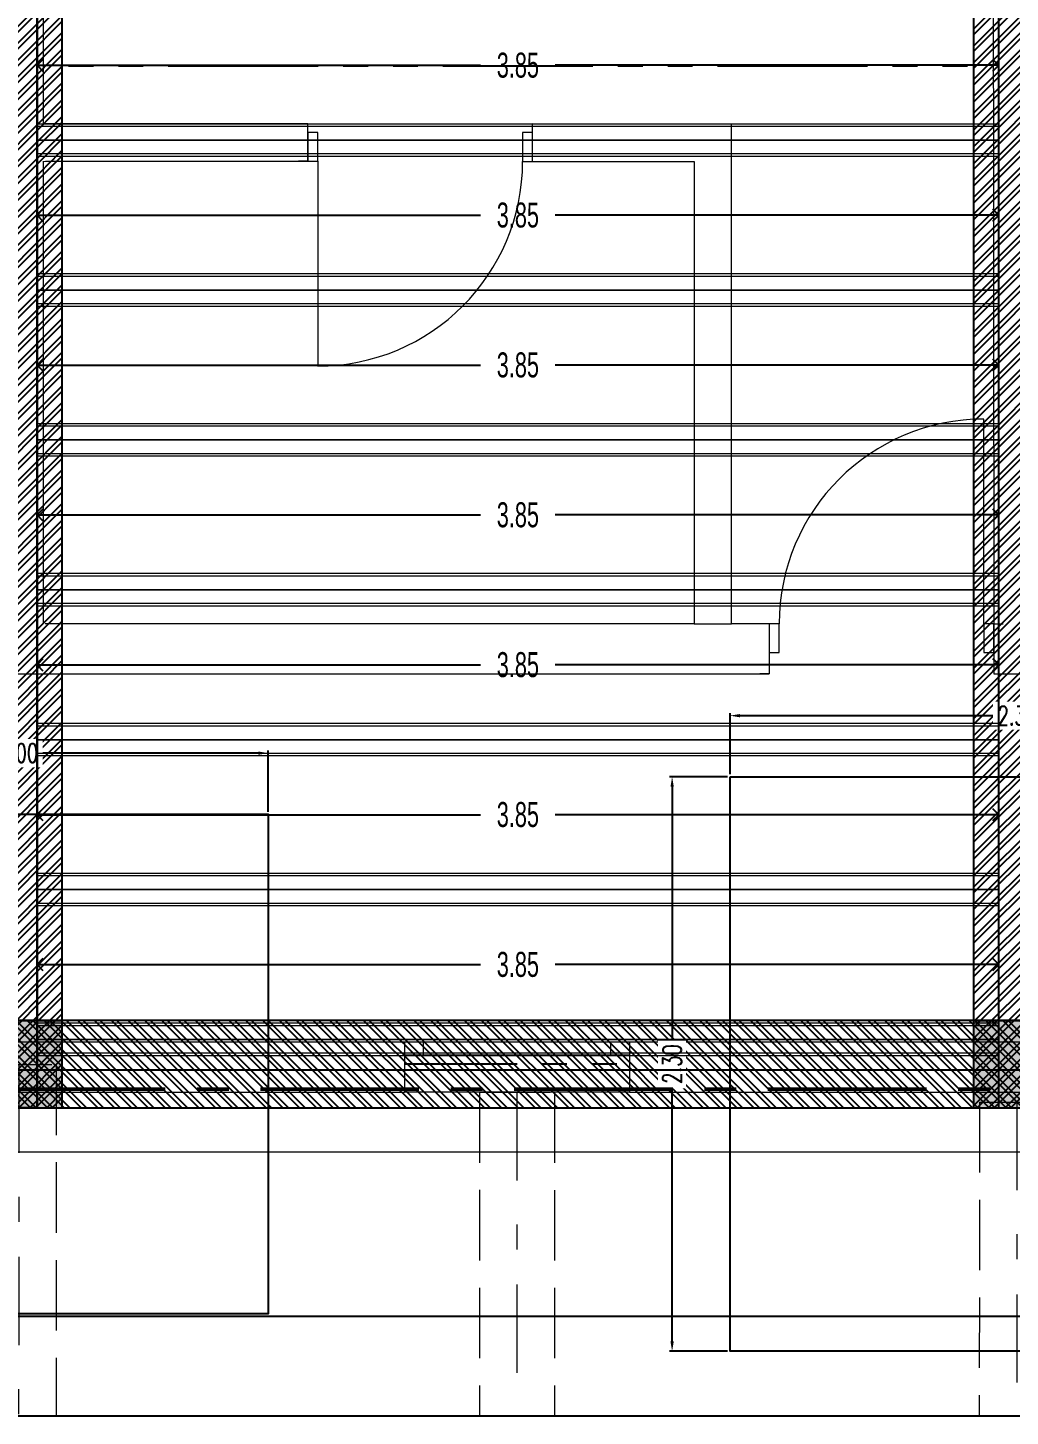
# Model space of a CAD drawing. Header units: millimetres. Extents: x 2248 to 2332, y 0 to 1240.
# Drawn here: x 2265.76 to 2269.69, y 1179.25 to 1184.81 of the extents above; entities that cross this region are included whole.
import ezdxf
from ezdxf.enums import TextEntityAlignment as Align

# ---------------------------------------------------------------- set-up
doc = ezdxf.new("R2010")
doc.units = ezdxf.units.MM
doc.set_wipeout_variables(frame=1)
for name, pattern in [('CENTERX2', [101.6, 63.5, -12.7, 12.7, -12.7]), ('CONTINUA', [0]), ('Xref_Arq. PB$0$Línea Oculta', [0.391222, 0.282222, -0.109]), ('Xref_Arq. PB$0$Punto & Raya', [0.670278, 0.352778, -0.176389, 0, -0.141111]), ('Xref_Arq. PB$0$Wipeout_Contour', [1, 0, -1]), ('Xref_Cimentación$0$Xr-Muroscontencion$0$HIDDEN', [0.375, 0.25, -0.125]), ('Xref_Ejes$0$ACAD_ISO05W100', [33, 24, -3, 0, -3, 0, -3])]:
    doc.linetypes.add(name, pattern=pattern)
doc.layers.get('Defpoints').update_dxf_attribs({"color": 8})
for name, color, linetype, lineweight in [('02-MAKROS', 202, 'Continuous', 0), ('02-MAKROS COMP', 212, 'Continuous', 0), ('02-MAKROS-COTAS', 1, 'Continuous', 0), ('e-cadena', 6, 'CENTERX2', 30), ('Xref_Arq. PB$0$Estructura - Forjados_Pluma_Nº__1', 7, 'Continuous', 13), ('Xref_Arq. PB$0$Estructura - Muros_Pluma_Nº__1', 7, 'Continuous', 13), ('Xref_Arq. PB$0$Puertas ArchiCAD_Pluma_Nº__1', 7, 'Continuous', 13), ('Xref_Arq. PB$0$Puertas ArchiCAD_Pluma_Nº__23', 7, 'Continuous', 18), ('Xref_Arq. PB$0$Ventanas ArchiCAD_Pluma_Nº__1', 7, 'Continuous', 13), ('Xref_Arq. PB$0$Ventanas ArchiCAD_Pluma_Nº__23', 7, 'Continuous', 18)]:
    doc.layers.add(name, color=color, linetype=linetype, lineweight=lineweight)
for name, color, linetype in [('Xref_Arq. PB$0$Estructura - Forjados', 7, 'Continuous'), ('Xref_Arq. PB$0$Estructura - Muros', 7, 'Continuous'), ('Xref_Arq. PB$0$Estructura - Vigas y Pilares', 7, 'Continuous'), ('Xref_Arq. PB$0$Puertas ArchiCAD', 7, 'Continuous'), ('Xref_Arq. PB$0$Ventanas ArchiCAD', 7, 'Continuous'), ('Xref_Cimentación$0$00-ZA', 2, 'Continuous'), ('Xref_Cimentación$0$Cerramiento', 11, 'Continuous'), ('Xref_Cimentación$0$VIGA', 3, 'Continuous'), ('Xref_Cimentación$0$Xref_Pedestales$0$COLUM. PB', 140, 'Continuous'), ('Xref_Ejes$0$00-EJES', 1, 'Xref_Ejes$0$ACAD_ISO05W100')]:
    doc.layers.add(name, color=color, linetype=linetype)
for name, color, linetype, lineweight, true_color in [('Xref_Arq. PB$0$Estructura - Vigas y Pilares_Pluma_Nº__69', 7, 'Continuous', 13, 0x6a6a6a), ('Xref_Arq. PB$0$Estructura - Vigas y Pilares_Pluma_Nº__90', 7, 'Continuous', 13, 0x6a6a6a), ('Xref_Arq. PB$0$Puertas ArchiCAD_Pluma_Nº__3', 7, 'Continuous', 18, 0xff6600), ('Xref_Arq. PB$0$Ventanas ArchiCAD_Pluma_Nº__3', 7, 'Continuous', 18, 0xff6600)]:
    doc.layers.add(name, color=color, linetype=linetype, lineweight=lineweight, true_color=true_color)
doc.styles.add('DIM2', font='archtitl.shx', dxfattribs={"width": 0.65})
doc.styles.add('Xref_Cimentación$0$ARIAL', font='arial.ttf', dxfattribs={"height": 2})
doc.styles.add('Xref_Cimentación$0$ROMANS', font='romans.shx', dxfattribs={"width": 0.75})
doc.styles.add('Xref_Cimentación$0$Xr-Muroscontencion$0$Romans', font='romans.shx', dxfattribs={"width": 0.7})
doc.dimstyles.new('Copy of DIM-GRAL', dxfattribs={"dimscale": 0, "dimtxt": 0.1, "dimasz": 0.05, "dimexe": 0.1, "dimexo": 0.1, "dimgap": 0.05, "dimtad": 0, "dimzin": 0, "dimdsep": 46, "dimtxsty": 'DIM2', "dimblk": 'OPEN90', "dimcen": 0.1, "dimclrd": 1, "dimclre": 8, "dimclrt": 6, "dimadec": 0, "dimazin": 0, "dimtfac": 1, "dimtmove": 0, "dimatfit": 1, "dimldrblk": 'OPEN90', "dimfxl": 1, "dimtolj": 1, "dimtzin": 0, "dimarcsym": 0})
doc.dimstyles.new('Xref_Cimentación$0$Xr-Muroscontencion$0$D20', dxfattribs={"dimtxt": 0.05, "dimasz": 0.04, "dimexe": 0.01, "dimexo": 0.01, "dimgap": 0.01, "dimtad": 0, "dimdec": 3, "dimzin": 1, "dimdsep": 46, "dimtxsty": 'Xref_Cimentación$0$Xr-Muroscontencion$0$Romans', "dimcen": 2.5, "dimclrd": 1, "dimclre": 8, "dimclrt": 7, "dimadec": 0, "dimazin": 0, "dimtfac": 1, "dimtdec": 3, "dimtmove": 1, "dimatfit": 1, "dimfxl": 1, "dimtfill": 1, "dimarcsym": 0})

# ---------------------------------------------------------------- blocks, each defined once
blk = doc.blocks.new('Xref_Ejes')
at = {"layer": 'Xref_Ejes$0$00-EJES', "ltscale": 0.025}
for p, q in [((-5, 3.9958), (24.9967, 3.9958)), ((24.9967, 0), (-5, 0))]:
    blk.add_line(p, q, dxfattribs=at)
blk = doc.blocks.new('Xref_Arq. PB$0$Forjado_1', base_point=(9.6104, 18.2739))
at = {"layer": 'Xref_Arq. PB$0$Estructura - Forjados_Pluma_Nº__1', "linetype": 'Continuous', "flags": 128}
blk.add_lwpolyline([(9.6104, 18.2739), (9.6104, 8.6612), (-7.0825, 8.6612), (-7.0825, 18.2739)], close=True, dxfattribs=at)
blk = doc.blocks.new('Xref_Arq. PB$0$Forjado_2', base_point=(-11.0804, 18.5154))
at = {"layer": 'Xref_Arq. PB$0$Estructura - Forjados_Pluma_Nº__1', "linetype": 'Continuous', "flags": 128}
blk.add_lwpolyline([(-11.0804, 18.5154), (10.7361, 18.5154), (10.7514, 7.6041), (-11.0804, 7.6041)], close=True, dxfattribs=at)
blk = doc.blocks.new('Xref_Arq. PB$0$Ventana 17_2')
at = {"layer": 'Xref_Arq. PB$0$Ventanas ArchiCAD_Pluma_Nº__1', "linetype": 'Continuous'}
for p, q in [((-0.45, 0), (-0.45, -0.05)), ((0.45, 0), (0.45, -0.05))]:
    blk.add_line(p, q, dxfattribs=at)
at = {"layer": 'Xref_Arq. PB$0$Ventanas ArchiCAD_Pluma_Nº__23', "linetype": 'Continuous'}
for p, q in [((-0.45, 0), (-0.375, 0)), ((-0.375, 0), (-0.375, -0.05)), ((0.375, -0.05), (0.375, 0)), ((0.375, 0), (0.45, 0)), ((-0.375, -0.05), (-0.45, -0.05)), ((0.45, -0.05), (0.375, -0.05))]:
    blk.add_line(p, q, dxfattribs=at)
at = {"layer": 'Xref_Arq. PB$0$Ventanas ArchiCAD_Pluma_Nº__3', "linetype": 'Continuous'}
for p, q in [((-0.45, 0), (0.45, 0)), ((-0.375, 0), (0.375, 0)), ((0.375, -0.05), (-0.375, -0.05)), ((-0.45, -0.2), (0.45, -0.2))]:
    blk.add_line(p, q, dxfattribs=at)
blk = doc.blocks.new('Xref_Arq. PB$0$Muro_6', base_point=(-6.5596, 8.9011))
at = {"color": 254, "linetype": 'Xref_Arq. PB$0$Wipeout_Contour', "lineweight": 0, "ltscale": 55.831066}
blk.add_wipeout([(-0.0475, 8.9011), (2.8919, 8.9011), (2.8919, 9.0511), (2.8919, 9.1011), (-0.0475, 9.1011), (-0.0475, 9.0511)], dxfattribs=at).dxf.layer = 'Xref_Arq. PB$0$Estructura - Muros'
at = {"color": 254, "linetype": 'Xref_Arq. PB$0$Wipeout_Contour', "lineweight": 0, "ltscale": 63.854717}
blk.add_wipeout([(3.7919, 8.9011), (7.0081, 8.9011), (7.0081, 9.0511), (7.0081, 9.1011), (3.7919, 9.1011), (3.7919, 9.0511)], dxfattribs=at).dxf.layer = 'Xref_Arq. PB$0$Estructura - Muros'
at = {"layer": 'Xref_Arq. PB$0$Estructura - Muros_Pluma_Nº__1', "linetype": 'Continuous'}
for p, q in [((2.8919, 9.1011), (2.8919, 9.0511)), ((3.7919, 9.1011), (3.7919, 9.0511)), ((2.8919, 9.0511), (2.8919, 8.9011)), ((3.7919, 9.0511), (3.7919, 8.9011))]:
    blk.add_line(p, q, dxfattribs=at)
at = {"layer": 'Xref_Arq. PB$0$Estructura - Muros_Pluma_Nº__1', "linetype": 'Continuous', "flags": 128}
for points in [[(2.8919, 9.1011), (-0.0475, 9.1011)], [(7.0081, 9.1011), (3.7919, 9.1011)], [(-0.0475, 8.9011), (2.8919, 8.9011)], [(3.7919, 8.9011), (7.0081, 8.9011)]]:
    blk.add_lwpolyline(points, dxfattribs=at)
at = {"layer": 'Xref_Arq. PB$0$Ventanas ArchiCAD', "color": 251, "linetype": 'Continuous', "lineweight": 13, "true_color": 0x6a6a6a, "xscale": -1}
blk.add_blockref('Xref_Arq. PB$0$Ventana 17_2', (3.3419, 9.1011), dxfattribs=at)
blk = doc.blocks.new('Xref_Arq. PB$0$Muro_17', base_point=(5.2451, 17.9223))
at = {"color": 254, "linetype": 'Xref_Arq. PB$0$Wipeout_Contour', "lineweight": 0, "ltscale": 61.343434}
blk.add_wipeout([(5.2451, 17.9223), (5.252, 10.7762), (5.452, 10.7762), (5.4451, 17.9223)], dxfattribs=at).dxf.layer = 'Xref_Arq. PB$0$Estructura - Muros'
at = {"layer": 'Xref_Arq. PB$0$Estructura - Muros_Pluma_Nº__1', "linetype": 'Continuous', "flags": 128}
blk.add_lwpolyline([(5.2451, 17.9223), (5.252, 10.7762)], dxfattribs=at)
blk = doc.blocks.new('Xref_Arq. PB$0$Muro_18', base_point=(1.2519, 17.9223))
at = {"color": 254, "linetype": 'Xref_Arq. PB$0$Wipeout_Contour', "lineweight": 0, "ltscale": 61.650485}
blk.add_wipeout([(1.4519, 17.9223), (1.2519, 17.9223), (1.2519, 12.7788), (1.4519, 12.7789)], dxfattribs=at).dxf.layer = 'Xref_Arq. PB$0$Estructura - Muros'
at = {"color": 254, "linetype": 'Xref_Arq. PB$0$Wipeout_Contour', "lineweight": 0, "ltscale": 47.147943}
blk.add_wipeout([(1.4519, 12.6289), (1.2519, 12.6288), (1.2519, 10.7762), (1.4519, 10.7762)], dxfattribs=at).dxf.layer = 'Xref_Arq. PB$0$Estructura - Muros'
at = {"layer": 'Xref_Arq. PB$0$Estructura - Muros_Pluma_Nº__1', "linetype": 'Continuous', "flags": 128}
for points in [[(1.4454, 12.7789), (1.4454, 14.9619)], [(1.4454, 10.7762), (1.4454, 12.6288)]]:
    blk.add_lwpolyline(points, dxfattribs=at)
blk = doc.blocks.new('Xref_Arq. PB$0$Puerta 17')
at = {"layer": 'Xref_Arq. PB$0$Puertas ArchiCAD_Pluma_Nº__1', "linetype": 'Continuous'}
for p, q in [((-0.45, 0), (-0.487, 0)), ((-0.45, 0), (-0.45, -0.115)), ((0.45, 0), (0.45, -0.115)), ((0.45, 0), (0.487, 0)), ((-0.45, -0.115), (-0.45, -0.2)), ((0.45, -0.115), (0.45, -0.2)), ((-0.45, -0.2), (-0.487, -0.2)), ((0.45, -0.2), (0.487, -0.2))]:
    blk.add_line(p, q, dxfattribs=at)
at = {"layer": 'Xref_Arq. PB$0$Puertas ArchiCAD_Pluma_Nº__23', "linetype": 'Continuous'}
for p, q in [((-0.41, 0), (-0.45, 0)), ((-0.45, 0), (-0.45, -0.115)), ((-0.41, -0.115), (-0.41, 0)), ((0.45, 0), (0.41, 0)), ((0.41, 0), (0.41, -0.115)), ((0.45, -0.115), (0.45, 0)), ((-0.45, -0.115), (-0.41, -0.115)), ((0.41, -0.115), (0.45, -0.115))]:
    blk.add_line(p, q, dxfattribs=at)
at = {"layer": 'Xref_Arq. PB$0$Puertas ArchiCAD_Pluma_Nº__3', "linetype": 'Continuous'}
blk.add_line((0.41, 0), (0.41, 0.82), dxfattribs=at)
blk.add_arc((0.41, 0), 0.82, 90, 180, dxfattribs=at)
blk = doc.blocks.new('Xref_Arq. PB$0$Muro_19', base_point=(-6.5109, 10.5762))
at = {"color": 254, "linetype": 'Xref_Arq. PB$0$Wipeout_Contour', "lineweight": 0, "ltscale": 66.56985}
blk.add_wipeout([(-1.6717, 10.5762), (4.352, 10.5762), (4.352, 10.6612), (4.352, 10.7762), (-1.6717, 10.7762), (-1.6717, 10.6612)], dxfattribs=at).dxf.layer = 'Xref_Arq. PB$0$Estructura - Muros'
at = {"color": 254, "linetype": 'Xref_Arq. PB$0$Wipeout_Contour', "lineweight": 0, "ltscale": 72.299624}
blk.add_wipeout([(5.252, 10.5762), (6.0149, 10.5762), (6.0149, 10.6612), (6.0149, 10.7762), (5.252, 10.7762), (5.252, 10.6612)], dxfattribs=at).dxf.layer = 'Xref_Arq. PB$0$Estructura - Muros'
at = {"layer": 'Xref_Arq. PB$0$Estructura - Muros_Pluma_Nº__1', "linetype": 'Continuous'}
for p, q in [((4.352, 10.7762), (4.315, 10.7762)), ((4.352, 10.7762), (4.352, 10.6612)), ((5.252, 10.7762), (5.289, 10.7762)), ((5.252, 10.7762), (5.252, 10.6612)), ((4.352, 10.6612), (4.352, 10.5762)), ((5.252, 10.6612), (5.252, 10.5762)), ((4.352, 10.5762), (4.315, 10.5762)), ((5.252, 10.5762), (5.289, 10.5762))]:
    blk.add_line(p, q, dxfattribs=at)
at = {"layer": 'Xref_Arq. PB$0$Estructura - Muros_Pluma_Nº__1', "linetype": 'Continuous', "flags": 128}
for points in [[(4.352, 10.7762), (1.4519, 10.7762)], [(-1.6546, 10.5762), (4.352, 10.5762)], [(5.252, 10.5762), (6.0149, 10.5762)]]:
    blk.add_lwpolyline(points, dxfattribs=at)
at = {"layer": 'Xref_Arq. PB$0$Puertas ArchiCAD', "linetype": 'Continuous'}
blk.add_blockref('Xref_Arq. PB$0$Puerta 17', (4.802, 10.7762), dxfattribs=at)
blk = doc.blocks.new('Xref_Arq. PB$0$Muro_22', base_point=(4.0508, 10.7762))
at = {"color": 254, "linetype": 'Xref_Arq. PB$0$Wipeout_Contour', "lineweight": 0, "ltscale": 49.707851}
blk.add_wipeout([(4.2008, 10.7762), (4.2008, 12.7773), (4.0508, 12.6274), (4.0508, 10.7762)], dxfattribs=at).dxf.layer = 'Xref_Arq. PB$0$Estructura - Muros'
at = {"layer": 'Xref_Arq. PB$0$Estructura - Muros_Pluma_Nº__1', "linetype": 'Continuous', "flags": 128}
for points in [[(4.2008, 10.7762), (4.2008, 12.7773)], [(4.0508, 12.6274), (4.0508, 10.7762)], [(4.0508, 10.7762), (4.2008, 10.7762)]]:
    blk.add_lwpolyline(points, dxfattribs=at)
blk = doc.blocks.new('Xref_Arq. PB$0$Puerta 17_2')
at = {"layer": 'Xref_Arq. PB$0$Puertas ArchiCAD_Pluma_Nº__1', "linetype": 'Continuous'}
for p, q in [((-0.45, 0), (-0.487, 0)), ((-0.45, 0), (-0.45, -0.115)), ((0.45, 0), (0.45, -0.115)), ((0.45, 0), (0.487, 0)), ((-0.45, -0.15), (-0.487, -0.15)), ((-0.45, -0.115), (-0.45, -0.15)), ((0.45, -0.115), (0.45, -0.15)), ((0.45, -0.15), (0.487, -0.15))]:
    blk.add_line(p, q, dxfattribs=at)
at = {"layer": 'Xref_Arq. PB$0$Puertas ArchiCAD_Pluma_Nº__23', "linetype": 'Continuous'}
for p, q in [((-0.41, 0), (-0.45, 0)), ((-0.45, 0), (-0.45, -0.115)), ((-0.41, -0.115), (-0.41, 0)), ((0.45, 0), (0.41, 0)), ((0.41, 0), (0.41, -0.115)), ((0.45, -0.115), (0.45, 0)), ((-0.45, -0.115), (-0.41, -0.115)), ((0.41, -0.115), (0.45, -0.115))]:
    blk.add_line(p, q, dxfattribs=at)
at = {"layer": 'Xref_Arq. PB$0$Puertas ArchiCAD_Pluma_Nº__3', "linetype": 'Continuous'}
blk.add_line((0.41, 0), (0.41, 0.82), dxfattribs=at)
blk.add_arc((0.41, 0), 0.82, 90, 180, dxfattribs=at)
blk = doc.blocks.new('Xref_Arq. PB$0$Muro_23', base_point=(4.0508, 12.6274))
at = {"color": 254, "linetype": 'Xref_Arq. PB$0$Wipeout_Contour', "lineweight": 0, "ltscale": 64.653963}
blk.add_wipeout([(1.4454, 12.7788), (1.4454, 12.6288), (2.5044, 12.6282), (2.5044, 12.7432), (2.5045, 12.7782)], dxfattribs=at).dxf.layer = 'Xref_Arq. PB$0$Estructura - Muros'
at = {"color": 254, "linetype": 'Xref_Arq. PB$0$Wipeout_Contour', "lineweight": 0, "ltscale": 66.666334}
blk.add_wipeout([(3.4044, 12.7427), (3.4044, 12.6277), (4.0508, 12.6274), (4.2008, 12.7773), (3.4045, 12.7777)], dxfattribs=at).dxf.layer = 'Xref_Arq. PB$0$Estructura - Muros'
at = {"layer": 'Xref_Arq. PB$0$Estructura - Muros_Pluma_Nº__1', "linetype": 'Continuous'}
for p, q in [((2.5045, 12.7782), (2.4675, 12.7783)), ((2.5044, 12.7432), (2.5045, 12.7782)), ((2.5044, 12.6282), (2.5044, 12.7432)), ((3.4044, 12.7427), (3.4045, 12.7777)), ((3.4044, 12.6277), (3.4044, 12.7427)), ((3.4045, 12.7777), (3.4415, 12.7777)), ((2.5044, 12.6282), (2.4674, 12.6283)), ((3.4044, 12.6277), (3.4414, 12.6277))]:
    blk.add_line(p, q, dxfattribs=at)
at = {"layer": 'Xref_Arq. PB$0$Estructura - Muros_Pluma_Nº__1', "linetype": 'Continuous', "flags": 128}
for points in [[(2.5045, 12.7782), (1.4454, 12.7782)], [(4.2008, 12.7773), (3.4045, 12.7777)], [(1.4454, 12.6289), (2.5044, 12.6282)], [(3.4044, 12.6277), (4.0508, 12.6274)]]:
    blk.add_lwpolyline(points, dxfattribs=at)
at = {"layer": 'Xref_Arq. PB$0$Puertas ArchiCAD', "linetype": 'Continuous', "rotation": 179.968163911633}
blk.add_blockref('Xref_Arq. PB$0$Puerta 17_2', (2.9544, 12.628), dxfattribs=at)
blk = doc.blocks.new('Xref_Arq. PB$0$Muro_32', base_point=(-1.3463, 12.6274))
at = {"color": 254, "linetype": 'Xref_Arq. PB$0$Wipeout_Contour', "lineweight": 0, "ltscale": 64.127766}
blk.add_wipeout([(-0.6999, 12.7777), (-1.4963, 12.7773), (-1.3463, 12.6274), (-0.6998, 12.6277), (-0.6999, 12.7427)], dxfattribs=at).dxf.layer = 'Xref_Arq. PB$0$Estructura - Muros'
at = {"color": 254, "linetype": 'Xref_Arq. PB$0$Wipeout_Contour', "lineweight": 0, "ltscale": 64.040584}
blk.add_wipeout([(1.4525, 12.7789), (0.2001, 12.7782), (0.2001, 12.7432), (0.2002, 12.6282), (1.4526, 12.6289)], dxfattribs=at).dxf.layer = 'Xref_Arq. PB$0$Estructura - Muros'
at = {"layer": 'Xref_Arq. PB$0$Estructura - Muros_Pluma_Nº__1', "linetype": 'Continuous'}
for p, q in [((-0.6999, 12.7777), (-0.7369, 12.7777)), ((-0.6999, 12.7427), (-0.6999, 12.7777)), ((-0.6998, 12.6277), (-0.6999, 12.7427)), ((0.2001, 12.7782), (0.2371, 12.7783)), ((0.2001, 12.7432), (0.2001, 12.7782)), ((0.2002, 12.6282), (0.2001, 12.7432)), ((-0.6998, 12.6277), (-0.7368, 12.6277)), ((0.2002, 12.6282), (0.2372, 12.6283))]:
    blk.add_line(p, q, dxfattribs=at)
at = {"layer": 'Xref_Arq. PB$0$Estructura - Muros_Pluma_Nº__1', "linetype": 'Continuous', "flags": 128}
for points in [[(-0.6999, 12.7777), (-1.4963, 12.7773)], [(1.2519, 12.7788), (0.2001, 12.7782)], [(-1.3463, 12.6274), (-0.6998, 12.6277)], [(0.2002, 12.6282), (1.2519, 12.6288)]]:
    blk.add_lwpolyline(points, dxfattribs=at)
at = {"layer": 'Xref_Arq. PB$0$Puertas ArchiCAD', "linetype": 'Continuous', "xscale": -0.9999999999999999, "rotation": 180.031836088367}
blk.add_blockref('Xref_Arq. PB$0$Puerta 17_2', (-0.2498, 12.628), dxfattribs=at)
blk = doc.blocks.new('Xref_Arq. PB$0$Viga_9', base_point=(1.3469, 9.0119))
at = {"layer": 'Xref_Arq. PB$0$Estructura - Vigas y Pilares_Pluma_Nº__69', "linetype": 'Xref_Arq. PB$0$Punto & Raya'}
blk.add_line((1.3469, 9.0119), (1.3461, 7.6041), dxfattribs=at)
at = {"layer": 'Xref_Arq. PB$0$Estructura - Vigas y Pilares_Pluma_Nº__90', "linetype": 'Xref_Arq. PB$0$Línea Oculta'}
for p, q in [((1.1969, 9.0119), (1.1961, 7.6042)), ((1.1969, 9.0119), (1.4969, 9.0118)), ((1.4969, 9.0118), (1.4961, 7.604)), ((1.1961, 7.6042), (1.4961, 7.604))]:
    blk.add_line(p, q, dxfattribs=at)
blk = doc.blocks.new('Xref_Arq. PB$0$Viga_11', base_point=(3.3419, 8.9011))
at = {"layer": 'Xref_Arq. PB$0$Estructura - Vigas y Pilares_Pluma_Nº__69', "linetype": 'Xref_Arq. PB$0$Punto & Raya'}
blk.add_line((3.3419, 8.9011), (3.3417, 7.6041), dxfattribs=at)
at = {"layer": 'Xref_Arq. PB$0$Estructura - Vigas y Pilares_Pluma_Nº__90', "linetype": 'Xref_Arq. PB$0$Línea Oculta'}
for p, q in [((3.1919, 8.9011), (3.1917, 7.6041)), ((3.1919, 8.9011), (3.4919, 8.901)), ((3.4919, 8.901), (3.4917, 7.6041)), ((3.1917, 7.6041), (3.4917, 7.6041))]:
    blk.add_line(p, q, dxfattribs=at)
blk = doc.blocks.new('Xref_Arq. PB$0$Viga_12', base_point=(5.344, 8.8619))
at = {"layer": 'Xref_Arq. PB$0$Estructura - Vigas y Pilares_Pluma_Nº__69', "linetype": 'Xref_Arq. PB$0$Punto & Raya'}
blk.add_line((5.344, 8.8619), (5.3433, 7.6041), dxfattribs=at)
at = {"layer": 'Xref_Arq. PB$0$Estructura - Vigas y Pilares_Pluma_Nº__90', "linetype": 'Xref_Arq. PB$0$Línea Oculta'}
for p, q in [((5.194, 8.862), (5.1933, 7.6042)), ((5.194, 8.862), (5.494, 8.8618)), ((5.494, 8.8618), (5.4933, 7.604)), ((5.1933, 7.6042), (5.4933, 7.604))]:
    blk.add_line(p, q, dxfattribs=at)
blk = doc.blocks.new('Xref_Arq. PB')
at = {"layer": 'Xref_Arq. PB$0$Estructura - Forjados', "linetype": 'Continuous'}
for name, p in [('Xref_Arq. PB$0$Forjado_2', (-0.4258, 9.5015)), ('Xref_Arq. PB$0$Forjado_1', (20.265, 9.26))]:
    blk.add_blockref(name, p, dxfattribs=at)
at = {"layer": 'Xref_Arq. PB$0$Estructura - Vigas y Pilares', "color": 251, "lineweight": 13, "true_color": 0x6a6a6a}
blk.add_blockref('Xref_Arq. PB$0$Viga_12', (15.9986, -0.1521), dxfattribs=at)
at = {"layer": 'Xref_Arq. PB$0$Estructura - Muros'}
for name, p in [('Xref_Arq. PB$0$Muro_18', (11.9066, 8.9084)), ('Xref_Arq. PB$0$Muro_17', (15.8997, 8.9084)), ('Xref_Arq. PB$0$Muro_6', (4.095, -0.1129))]:
    blk.add_blockref(name, p, dxfattribs=at)
blk.add_blockref('Xref_Arq. PB$0$Muro_19', (4.1437, 1.5623), dxfattribs=at)
at = {"layer": 'Xref_Arq. PB$0$Estructura - Vigas y Pilares', "color": 251, "lineweight": 13, "true_color": 0x6a6a6a}
for name, p in [('Xref_Arq. PB$0$Viga_9', (12.0015, -0.0021)), ('Xref_Arq. PB$0$Viga_11', (13.9965, -0.1129))]:
    blk.add_blockref(name, p, dxfattribs=at)
at = {"layer": 'Xref_Arq. PB$0$Estructura - Muros'}
blk.add_blockref('Xref_Arq. PB$0$Muro_22', (14.7054, 1.7623), dxfattribs=at)
blk.add_blockref('Xref_Arq. PB$0$Muro_23', (14.7054, 3.6135), dxfattribs=at)
blk.add_blockref('Xref_Arq. PB$0$Muro_32', (9.3083, 3.6135), dxfattribs=at)
blk.add_lwpolyline([(-0.4258, 1.7043), (-0.0258, 1.7043), (-0.0258, -1.0098), (21.006, -1.0098), (21.0148, 3.5281), (21.3991, 3.5263), (21.406, -1.4098), (-0.4258, -1.4098), (-0.4258, 1.7043)])
blk = doc.blocks.new('*U115')
at = {"ltscale": 0.025, "true_color": 0x636466}
h = blk.add_hatch(color=251, dxfattribs=at)
h.dxf.hatch_style = 1
h.paths.add_polyline_path([(-0.125, -0.075), (0.225, -0.075), (0.225, 0.275), (-0.125, 0.275)])
at = {"color": 251, "linetype": 'ByBlock', "ltscale": 0.025, "true_color": 0x636466}
blk.add_lwpolyline([(-0.125, -0.075), (0.225, -0.075), (0.225, 0.275), (-0.125, 0.275)], close=True, dxfattribs=at)
blk = doc.blocks.new('Xref_Cimentación$0$Xref_Pedestales')
at = {"layer": 'Xref_Cimentación$0$Xref_Pedestales$0$COLUM. PB', "ltscale": 0.025}
for p in [(11.95, -0.1), (15.95, -0.1)]:
    blk.add_blockref('*U115', p, dxfattribs=at)
blk = doc.blocks.new('*U116')
at = {"layer": 'Xref_Cimentación$0$VIGA', "ltscale": 0.025, "transparency": 33554559}
h = blk.add_hatch(dxfattribs=at)
h.set_pattern_fill('ANSI32', color=250, scale=0.005, angle=-90)
h.set_pattern_definition([(315, (14.226727, 0.2), (0.03367596, 0.03367596), []), (315, (14.226727, 0.17755), (0.03367596, 0.03367596), [])])
h.paths.add_polyline_path([(15.9967, 0.275), (-0.35, 0.275), (-0.35, -0.075), (15.9967, -0.075)])
at = {"layer": 'Xref_Cimentación$0$VIGA', "ltscale": 0.025}
for p, q in [((15.9967, 0.275), (-0.35, 0.275)), ((-0.35, -0.075), (15.9967, -0.075))]:
    blk.add_line(p, q, dxfattribs=at)
at = {"layer": 'Defpoints', "color": 30, "ltscale": 0.025, "style": 'Xref_Cimentación$0$ROMANS', "width": 0.7, "flags": 2}
blk.add_attdef('LONGITUD', text='', height=0.05, dxfattribs=at).set_placement((0.225, 0.2), align=Align.MIDDLE_CENTER)
blk.add_attdef('ANCHO', text='', height=0.03, rotation=270, dxfattribs=at).set_placement((15.5707, 0.2), align=Align.MIDDLE_CENTER)
at = {"layer": 'Xref_Cimentación$0$VIGA', "ltscale": 0.025, "style": 'Xref_Cimentación$0$ARIAL', "width": 0.7, "flags": 8}
blk.add_attdef('V-00', text='', height=0.15, dxfattribs=at).set_placement((5.8238, 0.428), align=Align.MIDDLE_CENTER)
blk = doc.blocks.new('*U118')
at = {"layer": 'Xref_Cimentación$0$VIGA', "ltscale": 0.025, "transparency": 33554559}
h = blk.add_hatch(dxfattribs=at)
h.set_pattern_fill('ANSI32', color=250, scale=0.005, angle=-90)
h.set_pattern_definition([(315, (7.2384, 0.2), (0.03367596, 0.03367596), []), (315, (7.2384, 0.17755), (0.03367596, 0.03367596), [])])
h.paths.add_polyline_path([(9.0084, 0.275), (-0.35, 0.275), (-0.35, -0.075), (9.0084, -0.075)])
at = {"layer": 'Defpoints', "ltscale": 0.025}
blk.add_line((0, 0.275), (0, -0.075), dxfattribs=at)
at = {"layer": 'Xref_Cimentación$0$VIGA', "ltscale": 0.025}
for p, q in [((-0.35, 0.275), (-0.35, -0.075)), ((9.0084, 0.275), (-0.35, 0.275)), ((-0.35, -0.075), (9.0084, -0.075))]:
    blk.add_line(p, q, dxfattribs=at)
at = {"layer": 'Defpoints', "color": 30, "ltscale": 0.025, "style": 'Xref_Cimentación$0$ROMANS', "width": 0.7, "flags": 2}
blk.add_attdef('LONGITUD', text='', height=0.05, dxfattribs=at).set_placement((0.225, 0.2), align=Align.MIDDLE_CENTER)
blk.add_attdef('ANCHO', text='', height=0.03, rotation=270, dxfattribs=at).set_placement((8.5823, 0.2), align=Align.MIDDLE_CENTER)
at = {"layer": 'Xref_Cimentación$0$VIGA', "ltscale": 0.025, "style": 'Xref_Cimentación$0$ARIAL', "width": 0.7, "flags": 8}
blk.add_attdef('V-00', text='', height=0.15, dxfattribs=at).set_placement((4.328, 0.428), align=Align.MIDDLE_CENTER)
blk = doc.blocks.new('*D150')
at = {"layer": 'Defpoints', "color": 0, "transparency": 16777216}
for p in [(13, 1.2448), (11, 1), (13, 1)]:
    blk.add_point(p, dxfattribs=at)
at = {"layer": 'Xref_Cimentación$0$00-ZA', "color": 8, "linetype": 'Xref_Cimentación$0$Xr-Muroscontencion$0$HIDDEN', "lineweight": -2, "transparency": 16777216}
for p, q in [((11, 1.01), (11, 1.2548)), ((13, 1.01), (13, 1.2548))]:
    blk.add_line(p, q, dxfattribs=at)
at = {"layer": 'Xref_Cimentación$0$00-ZA', "color": 1, "lineweight": -2, "transparency": 16777216}
for p, q in [((11.04, 1.2448), (11.91, 1.2448)), ((12.96, 1.2448), (12.09, 1.2448))]:
    blk.add_line(p, q, dxfattribs=at)
at = {"layer": 'Xref_Cimentación$0$00-ZA', "color": 1, "transparency": 16777216}
for points in [[(11.04, 1.2514), (11.04, 1.2381), (11, 1.2448)], [(12.96, 1.2514), (12.96, 1.2381), (13, 1.2448)]]:
    blk.add_solid(points, dxfattribs=at)
at = {"layer": 'Xref_Cimentación$0$00-ZA', "color": 7, "transparency": 16777216, "insert": (12, 1.2448), "char_height": 0.075, "attachment_point": 5, "style": 'Xref_Cimentación$0$Xr-Muroscontencion$0$Romans', "bg_fill": 3, "box_fill_scale": 1.25, "bg_fill_color": 256, "bg_fill_true_color": 13158600, "bg_fill_transparency": 0}
blk.add_mtext('2.00', dxfattribs=at)
blk = doc.blocks.new('*D151')
at = {"layer": 'Defpoints', "color": 0, "transparency": 16777216}
for p in [(14.85, 1.15), (14.6177, -1.15), (14.85, -1.15)]:
    blk.add_point(p, dxfattribs=at)
at = {"layer": 'Xref_Cimentación$0$00-ZA', "color": 8, "linetype": 'Xref_Cimentación$0$Xr-Muroscontencion$0$HIDDEN', "lineweight": -2, "transparency": 16777216}
for p, q in [((14.84, 1.15), (14.6077, 1.15)), ((14.84, -1.15), (14.6077, -1.15))]:
    blk.add_line(p, q, dxfattribs=at)
at = {"layer": 'Xref_Cimentación$0$00-ZA', "color": 1, "lineweight": -2, "transparency": 16777216}
for p, q in [((14.6177, 1.11), (14.6177, 0.09)), ((14.6177, -1.11), (14.6177, -0.09))]:
    blk.add_line(p, q, dxfattribs=at)
at = {"layer": 'Xref_Cimentación$0$00-ZA', "color": 1, "transparency": 16777216}
for points in [[(14.6111, 1.11), (14.6244, 1.11), (14.6177, 1.15)], [(14.6111, -1.11), (14.6244, -1.11), (14.6177, -1.15)]]:
    blk.add_solid(points, dxfattribs=at)
at = {"layer": 'Xref_Cimentación$0$00-ZA', "color": 7, "transparency": 16777216, "insert": (14.6177, 0), "char_height": 0.075, "attachment_point": 5, "rotation": 90, "style": 'Xref_Cimentación$0$Xr-Muroscontencion$0$Romans', "bg_fill": 3, "box_fill_scale": 1.25, "bg_fill_color": 256, "bg_fill_true_color": 13158600, "bg_fill_transparency": 0}
blk.add_mtext('2.30', dxfattribs=at)
blk = doc.blocks.new('*D152')
at = {"layer": 'Defpoints', "color": 0, "transparency": 16777216}
for p in [(17.15, 1.3948), (14.85, 1.15), (17.15, 1.15)]:
    blk.add_point(p, dxfattribs=at)
at = {"layer": 'Xref_Cimentación$0$00-ZA', "color": 8, "linetype": 'Xref_Cimentación$0$Xr-Muroscontencion$0$HIDDEN', "lineweight": -2, "transparency": 16777216}
for p, q in [((14.85, 1.16), (14.85, 1.4048)), ((17.15, 1.16), (17.15, 1.4048))]:
    blk.add_line(p, q, dxfattribs=at)
at = {"layer": 'Xref_Cimentación$0$00-ZA', "color": 1, "lineweight": -2, "transparency": 16777216}
for p, q in [((14.89, 1.3948), (15.91, 1.3948)), ((17.11, 1.3948), (16.09, 1.3948))]:
    blk.add_line(p, q, dxfattribs=at)
at = {"layer": 'Xref_Cimentación$0$00-ZA', "color": 1, "transparency": 16777216}
for points in [[(14.89, 1.4014), (14.89, 1.3881), (14.85, 1.3948)], [(17.11, 1.4014), (17.11, 1.3881), (17.15, 1.3948)]]:
    blk.add_solid(points, dxfattribs=at)
at = {"layer": 'Xref_Cimentación$0$00-ZA', "color": 7, "transparency": 16777216, "insert": (16, 1.3948), "char_height": 0.075, "attachment_point": 5, "style": 'Xref_Cimentación$0$Xr-Muroscontencion$0$Romans', "bg_fill": 3, "box_fill_scale": 1.25, "bg_fill_color": 256, "bg_fill_true_color": 13158600, "bg_fill_transparency": 0}
blk.add_mtext('2.30', dxfattribs=at)
blk = doc.blocks.new('_Open90')
at = {"color": 0, "linetype": 'ByBlock', "lineweight": -2}
for p, q in [((0, 0), (-1, 0)), ((-0.5, 0.5), (0, 0)), ((0, 0), (-0.5, -0.5))]:
    blk.add_line(p, q, dxfattribs=at)
blk = doc.blocks.new('*D646')
at = {"layer": '02-MAKROS-COTAS', "color": 1, "lineweight": -2, "transparency": 16777216}
for p, q in [((2265.844, 1184.6595), (2267.5705, 1184.6595)), ((2269.595, 1184.6595), (2267.8685, 1184.6595))]:
    blk.add_line(p, q, dxfattribs=at)
at = {"layer": 'Defpoints', "color": 0, "lineweight": -2, "transparency": 16777216}
for p in [(2265.794, 1184.6595), (2269.645, 1184.6595), (2269.645, 1184.6595)]:
    blk.add_point(p, dxfattribs=at)
at = {"layer": '02-MAKROS-COTAS', "color": 1, "lineweight": -2, "transparency": 16777216, "xscale": 0.05, "yscale": 0.05, "zscale": 0.05, "rotation": 180}
blk.add_blockref('_Open90', (2265.794, 1184.6595), dxfattribs=at)
at = {"layer": '02-MAKROS-COTAS', "color": 1, "lineweight": -2, "transparency": 16777216, "xscale": 0.05, "yscale": 0.05, "zscale": 0.05}
blk.add_blockref('_Open90', (2269.645, 1184.6595), dxfattribs=at)
at = {"layer": '02-MAKROS-COTAS', "color": 6, "transparency": 16777216, "insert": (2267.7195, 1184.6595), "char_height": 0.1, "attachment_point": 5, "style": 'DIM2'}
blk.add_mtext('\\A1;3.85', dxfattribs=at)
blk = doc.blocks.new('*D647')
at = {"layer": '02-MAKROS-COTAS', "color": 1, "lineweight": -2, "transparency": 16777216}
for p, q in [((2265.844, 1184.0595), (2267.5705, 1184.0595)), ((2269.595, 1184.0595), (2267.8685, 1184.0595))]:
    blk.add_line(p, q, dxfattribs=at)
at = {"layer": 'Defpoints', "color": 0, "lineweight": -2, "transparency": 16777216}
for p in [(2265.794, 1184.0595), (2269.645, 1184.0595), (2269.645, 1184.0595)]:
    blk.add_point(p, dxfattribs=at)
at = {"layer": '02-MAKROS-COTAS', "color": 1, "lineweight": -2, "transparency": 16777216, "xscale": 0.05, "yscale": 0.05, "zscale": 0.05, "rotation": 180}
blk.add_blockref('_Open90', (2265.794, 1184.0595), dxfattribs=at)
at = {"layer": '02-MAKROS-COTAS', "color": 1, "lineweight": -2, "transparency": 16777216, "xscale": 0.05, "yscale": 0.05, "zscale": 0.05}
blk.add_blockref('_Open90', (2269.645, 1184.0595), dxfattribs=at)
at = {"layer": '02-MAKROS-COTAS', "color": 6, "transparency": 16777216, "insert": (2267.7195, 1184.0595), "char_height": 0.1, "attachment_point": 5, "style": 'DIM2'}
blk.add_mtext('\\A1;3.85', dxfattribs=at)
blk = doc.blocks.new('*D648')
at = {"layer": '02-MAKROS-COTAS', "color": 1, "lineweight": -2, "transparency": 16777216}
for p, q in [((2265.844, 1183.4595), (2267.5705, 1183.4595)), ((2269.595, 1183.4595), (2267.8685, 1183.4595))]:
    blk.add_line(p, q, dxfattribs=at)
at = {"layer": 'Defpoints', "color": 0, "lineweight": -2, "transparency": 16777216}
for p in [(2265.794, 1183.4595), (2269.645, 1183.4595), (2269.645, 1183.4595)]:
    blk.add_point(p, dxfattribs=at)
at = {"layer": '02-MAKROS-COTAS', "color": 1, "lineweight": -2, "transparency": 16777216, "xscale": 0.05, "yscale": 0.05, "zscale": 0.05, "rotation": 180}
blk.add_blockref('_Open90', (2265.794, 1183.4595), dxfattribs=at)
at = {"layer": '02-MAKROS-COTAS', "color": 1, "lineweight": -2, "transparency": 16777216, "xscale": 0.05, "yscale": 0.05, "zscale": 0.05}
blk.add_blockref('_Open90', (2269.645, 1183.4595), dxfattribs=at)
at = {"layer": '02-MAKROS-COTAS', "color": 6, "transparency": 16777216, "insert": (2267.7195, 1183.4595), "char_height": 0.1, "attachment_point": 5, "style": 'DIM2'}
blk.add_mtext('\\A1;3.85', dxfattribs=at)
blk = doc.blocks.new('*D649')
at = {"layer": '02-MAKROS-COTAS', "color": 1, "lineweight": -2, "transparency": 16777216}
for p, q in [((2265.844, 1182.8595), (2267.5705, 1182.8595)), ((2269.595, 1182.8595), (2267.8685, 1182.8595))]:
    blk.add_line(p, q, dxfattribs=at)
at = {"layer": 'Defpoints', "color": 0, "lineweight": -2, "transparency": 16777216}
for p in [(2265.794, 1182.8595), (2269.645, 1182.8595), (2269.645, 1182.8595)]:
    blk.add_point(p, dxfattribs=at)
at = {"layer": '02-MAKROS-COTAS', "color": 1, "lineweight": -2, "transparency": 16777216, "xscale": 0.05, "yscale": 0.05, "zscale": 0.05, "rotation": 180}
blk.add_blockref('_Open90', (2265.794, 1182.8595), dxfattribs=at)
at = {"layer": '02-MAKROS-COTAS', "color": 1, "lineweight": -2, "transparency": 16777216, "xscale": 0.05, "yscale": 0.05, "zscale": 0.05}
blk.add_blockref('_Open90', (2269.645, 1182.8595), dxfattribs=at)
at = {"layer": '02-MAKROS-COTAS', "color": 6, "transparency": 16777216, "insert": (2267.7195, 1182.8595), "char_height": 0.1, "attachment_point": 5, "style": 'DIM2'}
blk.add_mtext('\\A1;3.85', dxfattribs=at)
blk = doc.blocks.new('*D650')
at = {"layer": '02-MAKROS-COTAS', "color": 1, "lineweight": -2, "transparency": 16777216}
for p, q in [((2265.844, 1182.2595), (2267.5705, 1182.2595)), ((2269.595, 1182.2595), (2267.8685, 1182.2595))]:
    blk.add_line(p, q, dxfattribs=at)
at = {"layer": 'Defpoints', "color": 0, "lineweight": -2, "transparency": 16777216}
for p in [(2265.794, 1182.2595), (2269.645, 1182.2595), (2269.645, 1182.2595)]:
    blk.add_point(p, dxfattribs=at)
at = {"layer": '02-MAKROS-COTAS', "color": 1, "lineweight": -2, "transparency": 16777216, "xscale": 0.05, "yscale": 0.05, "zscale": 0.05, "rotation": 180}
blk.add_blockref('_Open90', (2265.794, 1182.2595), dxfattribs=at)
at = {"layer": '02-MAKROS-COTAS', "color": 1, "lineweight": -2, "transparency": 16777216, "xscale": 0.05, "yscale": 0.05, "zscale": 0.05}
blk.add_blockref('_Open90', (2269.645, 1182.2595), dxfattribs=at)
at = {"layer": '02-MAKROS-COTAS', "color": 6, "transparency": 16777216, "insert": (2267.7195, 1182.2595), "char_height": 0.1, "attachment_point": 5, "style": 'DIM2'}
blk.add_mtext('\\A1;3.85', dxfattribs=at)
blk = doc.blocks.new('*D651')
at = {"layer": '02-MAKROS-COTAS', "color": 1, "lineweight": -2, "transparency": 16777216}
for p, q in [((2265.844, 1181.6595), (2267.5705, 1181.6595)), ((2269.595, 1181.6595), (2267.8685, 1181.6595))]:
    blk.add_line(p, q, dxfattribs=at)
at = {"layer": 'Defpoints', "color": 0, "lineweight": -2, "transparency": 16777216}
for p in [(2265.794, 1181.6595), (2269.645, 1181.6595), (2269.645, 1181.6595)]:
    blk.add_point(p, dxfattribs=at)
at = {"layer": '02-MAKROS-COTAS', "color": 1, "lineweight": -2, "transparency": 16777216, "xscale": 0.05, "yscale": 0.05, "zscale": 0.05, "rotation": 180}
blk.add_blockref('_Open90', (2265.794, 1181.6595), dxfattribs=at)
at = {"layer": '02-MAKROS-COTAS', "color": 1, "lineweight": -2, "transparency": 16777216, "xscale": 0.05, "yscale": 0.05, "zscale": 0.05}
blk.add_blockref('_Open90', (2269.645, 1181.6595), dxfattribs=at)
at = {"layer": '02-MAKROS-COTAS', "color": 6, "transparency": 16777216, "insert": (2267.7195, 1181.6595), "char_height": 0.1, "attachment_point": 5, "style": 'DIM2'}
blk.add_mtext('\\A1;3.85', dxfattribs=at)
blk = doc.blocks.new('*D652')
at = {"layer": '02-MAKROS-COTAS', "color": 1, "lineweight": -2, "transparency": 16777216}
for p, q in [((2265.844, 1181.0595), (2267.5705, 1181.0595)), ((2269.595, 1181.0595), (2267.8685, 1181.0595))]:
    blk.add_line(p, q, dxfattribs=at)
at = {"layer": 'Defpoints', "color": 0, "lineweight": -2, "transparency": 16777216}
for p in [(2265.794, 1181.0595), (2269.645, 1181.0595), (2269.645, 1181.0595)]:
    blk.add_point(p, dxfattribs=at)
at = {"layer": '02-MAKROS-COTAS', "color": 1, "lineweight": -2, "transparency": 16777216, "xscale": 0.05, "yscale": 0.05, "zscale": 0.05, "rotation": 180}
blk.add_blockref('_Open90', (2265.794, 1181.0595), dxfattribs=at)
at = {"layer": '02-MAKROS-COTAS', "color": 1, "lineweight": -2, "transparency": 16777216, "xscale": 0.05, "yscale": 0.05, "zscale": 0.05}
blk.add_blockref('_Open90', (2269.645, 1181.0595), dxfattribs=at)
at = {"layer": '02-MAKROS-COTAS', "color": 6, "transparency": 16777216, "insert": (2267.7195, 1181.0595), "char_height": 0.1, "attachment_point": 5, "style": 'DIM2'}
blk.add_mtext('\\A1;3.85', dxfattribs=at)
blk = doc.blocks.new('Xref_Cimentación')
at = {"ltscale": 0.025}
blk.add_blockref('*U116', (4.175, -0.1), dxfattribs=at)
at = {"layer": 'Xref_Cimentación$0$Cerramiento'}
blk.add_blockref('Xref_Cimentación$0$Xref_Pedestales', (0, 0), dxfattribs=at)
at = {"ltscale": 0.025, "rotation": 90}
for p in [(12.1, 0.175), (16.1, 0.175)]:
    blk.add_blockref('*U118', p, dxfattribs=at)
at = {"layer": 'Xref_Cimentación$0$00-ZA'}
for points in [[(14.85, 1.15), (17.15, 1.15), (17.15, -1.15), (14.85, -1.15)], [(11, 1), (13, 1), (13, -1), (11, -1)]]:
    blk.add_lwpolyline(points, close=True, dxfattribs=at)
dim = blk.add_linear_dim(base=(13, 1.2448), p1=(11, 1), p2=(13, 1), dimstyle='Xref_Cimentación$0$Xr-Muroscontencion$0$D20', override={"dimtxt": 0.075, "dimdec": 2}, dxfattribs=at)
dim.commit()
dim.dimension.update_dxf_attribs({"geometry": '*D150', "text_midpoint": (12, 1.2448)})
dim = blk.add_linear_dim(base=(14.6177, -1.15), p1=(14.85, 1.15), p2=(14.85, -1.15), angle=90, dimstyle='Xref_Cimentación$0$Xr-Muroscontencion$0$D20', override={"dimtxt": 0.075, "dimdec": 2}, dxfattribs=at)
dim.commit()
dim.dimension.update_dxf_attribs({"geometry": '*D151', "text_midpoint": (14.6177, 0)})
dim = blk.add_linear_dim(base=(17.15, 1.3948), p1=(14.85, 1.15), p2=(17.15, 1.15), dimstyle='Xref_Cimentación$0$Xr-Muroscontencion$0$D20', override={"dimtxt": 0.075, "dimdec": 2}, dxfattribs=at)
dim.commit()
dim.dimension.update_dxf_attribs({"geometry": '*D152', "text_midpoint": (16, 1.3948)})

msp = doc.modelspace()

# ---------------------------------------------------------------- block references
msp.add_blockref('Xref_Ejes', (2253.7195, 1180.6611))

# ---------------------------------------------------------------- next in the draw order: block references
msp.add_blockref('Xref_Arq. PB', (2253.7195, 1180.6611))

# ---------------------------------------------------------------- next in the draw order: block references
msp.add_blockref('Xref_Cimentación', (2253.7195, 1180.6611))

# ---------------------------------------------------------------- next in the draw order: linework, layer by layer
at = {"layer": '02-MAKROS', "color": 102}
for points in [[(2269.645, 1184.3595), (2269.645, 1184.9595), (2265.794, 1184.9595), (2265.794, 1184.3595)], [(2269.645, 1183.7595), (2269.645, 1184.3595), (2265.794, 1184.3595), (2265.794, 1183.7595)], [(2269.645, 1183.1595), (2269.645, 1183.7595), (2265.794, 1183.7595), (2265.794, 1183.1595)], [(2269.645, 1182.5595), (2269.645, 1183.1595), (2265.794, 1183.1595), (2265.794, 1182.5595)], [(2269.645, 1181.9595), (2269.645, 1182.5595), (2265.794, 1182.5595), (2265.794, 1181.9595)], [(2269.645, 1181.3595), (2269.645, 1181.9595), (2265.794, 1181.9595), (2265.794, 1181.3595)], [(2269.645, 1180.7595), (2269.645, 1181.3595), (2265.794, 1181.3595), (2265.794, 1180.7595)], [(2269.645, 1180.6361), (2269.645, 1180.7595), (2265.794, 1180.7595), (2265.794, 1180.6361)]]:
    msp.add_lwpolyline(points, close=True, dxfattribs=at)
at = {"layer": '02-MAKROS COMP', "color": 122}
for p, q in [((2269.645, 1184.4245), (2265.794, 1184.4245)), ((2269.645, 1184.4145), (2265.794, 1184.4145)), ((2269.645, 1184.3045), (2265.794, 1184.3045)), ((2269.645, 1184.2945), (2265.794, 1184.2945)), ((2269.645, 1183.8245), (2265.794, 1183.8245)), ((2269.645, 1183.8145), (2265.794, 1183.8145)), ((2269.645, 1183.7045), (2265.794, 1183.7045)), ((2269.645, 1183.6945), (2265.794, 1183.6945)), ((2269.645, 1183.2245), (2265.794, 1183.2245)), ((2269.645, 1183.2145), (2265.794, 1183.2145)), ((2269.645, 1183.1045), (2265.794, 1183.1045)), ((2269.645, 1183.0945), (2265.794, 1183.0945)), ((2269.645, 1182.6245), (2265.794, 1182.6245)), ((2269.645, 1182.6145), (2265.794, 1182.6145)), ((2269.645, 1182.5045), (2265.794, 1182.5045)), ((2269.645, 1182.4945), (2265.794, 1182.4945)), ((2269.645, 1182.0245), (2265.794, 1182.0245)), ((2269.645, 1182.0145), (2265.794, 1182.0145)), ((2269.645, 1181.9045), (2265.794, 1181.9045)), ((2269.645, 1181.8945), (2265.794, 1181.8945)), ((2269.645, 1181.4245), (2265.794, 1181.4245)), ((2269.645, 1181.4145), (2265.794, 1181.4145)), ((2269.645, 1181.3045), (2265.794, 1181.3045)), ((2269.645, 1181.2945), (2265.794, 1181.2945)), ((2269.645, 1180.8245), (2265.794, 1180.8245)), ((2269.645, 1180.8145), (2265.794, 1180.8145)), ((2269.645, 1180.7045), (2265.794, 1180.7045)), ((2269.645, 1180.6945), (2265.794, 1180.6945))]:
    msp.add_line(p, q, dxfattribs=at)
at = {"layer": 'e-cadena', "lineweight": 50, "ltscale": 0.01}
msp.add_line((2257.5445, 1180.5611), (2273.8912, 1180.5611), dxfattribs=at)
at = {"layer": 'e-cadena', "linetype": 'CONTINUA', "lineweight": 30, "ltscale": 0.01}
msp.add_lwpolyline([(2265.644, 1180.4861), (2265.794, 1180.4861), (2265.794, 1189.8445), (2265.644, 1189.8445)], close=True, dxfattribs=at)
at = {"layer": 'e-cadena', "linetype": 'CONTINUA', "lineweight": -3, "ltscale": 0.01}
for points in [[(2269.6448, 1180.4861), (2269.7948, 1180.4861), (2269.7948, 1189.8445), (2269.6448, 1189.8445)], [(2273.8907, 1180.4861), (2273.8907, 1180.6361), (2257.5434, 1180.6361), (2257.5434, 1180.4861)]]:
    msp.add_lwpolyline(points, close=True, dxfattribs=at)

# ---------------------------------------------------------------- next in the draw order: dimensions: what is measured, and where the dimension line sits
at = {"layer": '02-MAKROS-COTAS'}
for base, p1, p2, picture, middle in [((2269.645, 1184.6595), (2265.794, 1184.6595), (2269.645, 1184.6595), '*D646', (2267.7195, 1184.6595)), ((2269.645, 1184.0595), (2265.794, 1184.0595), (2269.645, 1184.0595), '*D647', (2267.7195, 1184.0595)), ((2269.645, 1183.4595), (2265.794, 1183.4595), (2269.645, 1183.4595), '*D648', (2267.7195, 1183.4595)), ((2269.645, 1182.8595), (2265.794, 1182.8595), (2269.645, 1182.8595), '*D649', (2267.7195, 1182.8595)), ((2269.645, 1182.2595), (2265.794, 1182.2595), (2269.645, 1182.2595), '*D650', (2267.7195, 1182.2595)), ((2269.645, 1181.6595), (2265.794, 1181.6595), (2269.645, 1181.6595), '*D651', (2267.7195, 1181.6595)), ((2269.645, 1181.0595), (2265.794, 1181.0595), (2269.645, 1181.0595), '*D652', (2267.7195, 1181.0595))]:
    dim = msp.add_linear_dim(base=base, p1=p1, p2=p2, angle=180, dimstyle='Copy of DIM-GRAL', override={"dimscale": 1}, dxfattribs=at)
    dim.commit()
    dim.dimension.update_dxf_attribs({"geometry": picture, "text_midpoint": middle})

doc.saveas('drawing.dxf')
